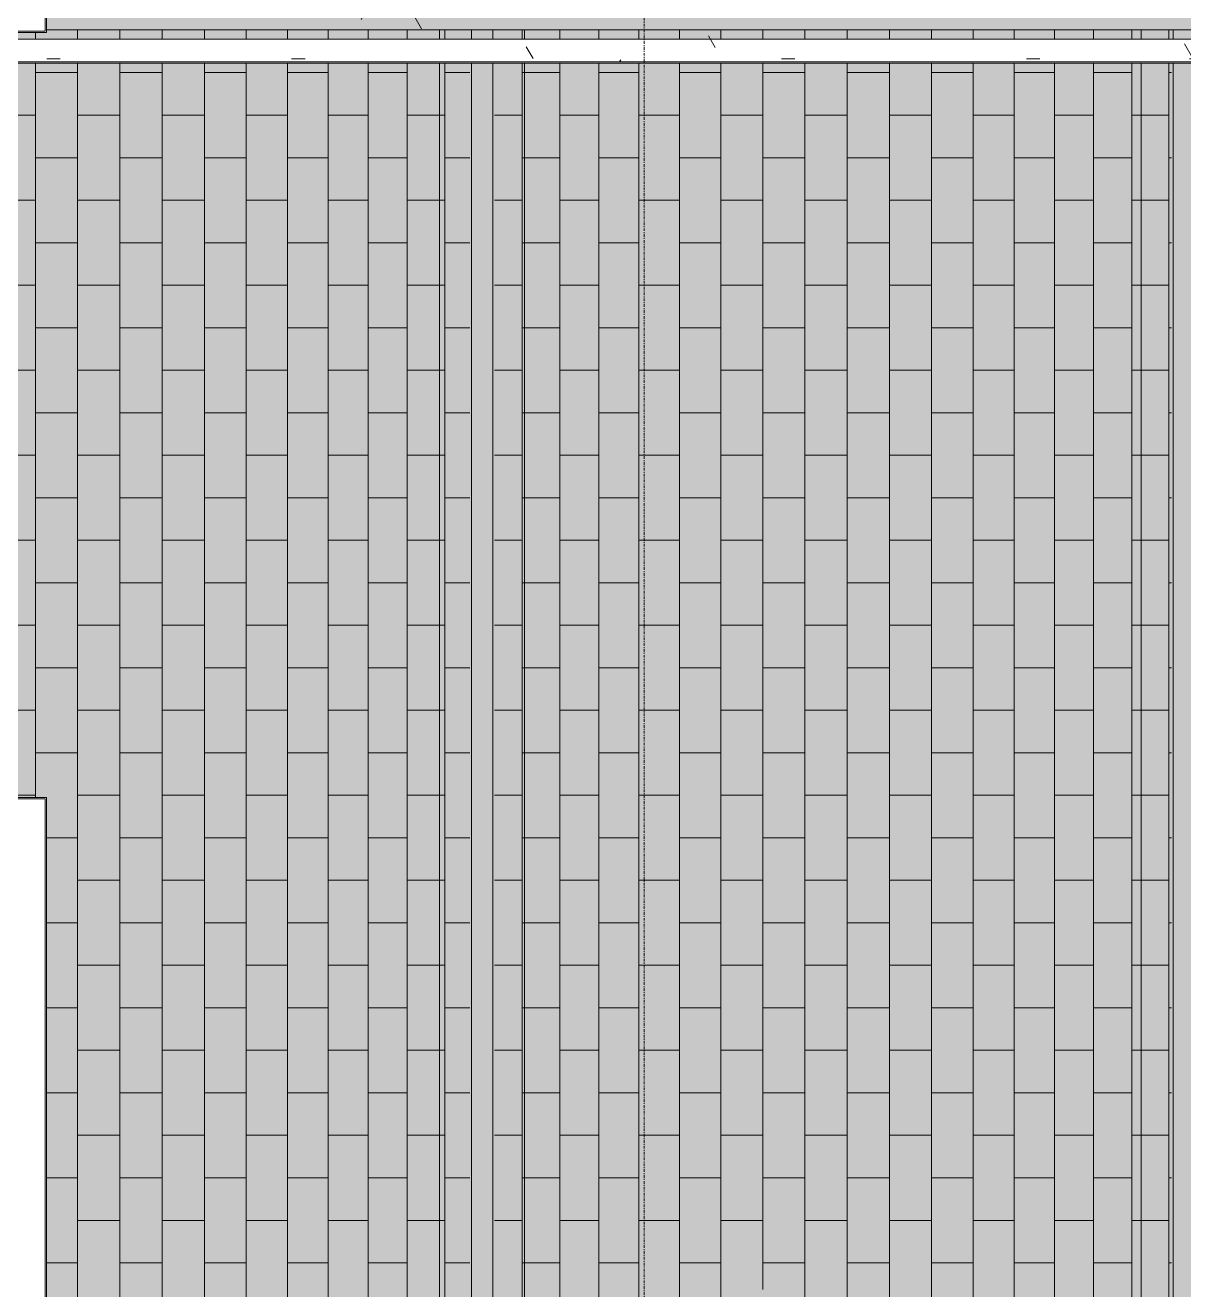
# Model space of a CAD drawing. Header units: inches. Extents: x -956 to 966, y -1111 to 895.
# Drawn here: x -654.8 to -545.8, y 391.1 to 510.1 of the extents above; entities that cross this region are included whole.
import ezdxf

# ---------------------------------------------------------------- set-up
doc = ezdxf.new("R2010")
doc.units = ezdxf.units.IN
doc.header["$MEASUREMENT"] = 0
doc.linetypes.add('Grid Line 1_4_', pattern=[0.4375, 0.25, -0.0625, 0.0625, -0.0625])
for name, color, linetype, lineweight in [('A-CLNG', 13, 'Continuous', 13), ('A-CLNG-PATT', 13, 'Continuous', 13), ('E-LITE-EQPM', 33, 'Continuous', 9), ('I-WALL', 2, 'Continuous', 13), ('S-GRID', 1, 'Continuous', 9)]:
    doc.layers.add(name, color=color, linetype=linetype, lineweight=lineweight)
pattern_1 = [(0, (0, 0), (30.72, 7.68), [1.267, -21.773, 1.267, -21.773, -122.88]), (0, (0, 0), (30.72, 7.68), [-46.08, 1.267, -44.813, 1.267, -21.773, -53.76]), (0, (0, 0), (30.72, 7.68), [-115.2, 1.267, -14.093, 1.267, -37.133]), (120, (11.52, 3.84), (-22.011075, 22.7643), [1.267, -21.773, 1.267, -21.773, -122.88]), (120, (11.52, 3.84), (-22.011075, 22.7643), [-46.08, 1.267, -44.813, 1.267, -21.773, -53.76]), (120, (11.52, 3.84), (-22.011075, 22.7643), [-115.2, 1.267, -14.093, 1.267, -37.133]), (240, (15.36, 19.2), (-8.708925, -30.4443), [1.267, -21.773, 1.267, -21.773, -122.88]), (240, (15.36, 19.2), (-8.708925, -30.4443), [-46.08, 1.267, -44.813, 1.267, -21.773, -53.76]), (240, (15.36, 19.2), (-8.708925, -30.4443), [-115.2, 1.267, -14.093, 1.267, -37.133])]

# ---------------------------------------------------------------- blocks, each defined once
blk = doc.blocks.new('FP_1_12-7TH FLOOR TELECOM OVERHEAD ROUTING PLAN')
at = {"layer": 'A-CLNG-PATT', "color": 50}
for p, q in [((-608.07, 509.63), (-608.07, 508.76)), ((-604.51, 509.63), (-604.51, 508.76)), ((-600.85, 509.63), (-600.85, 508.76)), ((-597.09, 509.63), (-597.09, 508.76)), ((-593.26, 509.63), (-593.26, 508.76)), ((-589.36, 509.63), (-589.36, 508.76)), ((-585.42, 509.63), (-585.42, 508.76)), ((-581.45, 509.63), (-581.45, 508.76)), ((-577.47, 509.63), (-577.47, 508.76)), ((-573.5, 509.63), (-573.5, 508.76)), ((-569.54, 509.63), (-569.54, 508.76)), ((-565.63, 509.63), (-565.63, 508.76)), ((-561.78, 509.63), (-561.78, 508.76)), ((-557.99, 509.63), (-557.99, 508.76)), ((-554.3, 509.63), (-554.3, 508.76)), ((-550.71, 509.63), (-550.71, 508.76)), ((-547.23, 509.63), (-547.23, 508.76)), ((-608.07, 506.51), (-608.07, 292.63)), ((-604.51, 506.51), (-604.51, 292.63)), ((-600.85, 506.51), (-600.85, 292.63)), ((-597.09, 506.51), (-597.09, 292.63)), ((-593.26, 506.51), (-593.26, 292.63)), ((-589.36, 506.51), (-589.36, 292.63)), ((-585.42, 506.51), (-585.42, 391.1)), ((-581.45, 506.51), (-581.45, 292.63)), ((-577.47, 506.51), (-577.47, 292.63)), ((-573.5, 506.51), (-573.5, 292.63)), ((-569.54, 506.51), (-569.54, 292.63)), ((-565.63, 506.51), (-565.63, 292.63)), ((-561.78, 506.51), (-561.78, 292.63)), ((-557.99, 506.51), (-557.99, 292.63)), ((-554.3, 506.51), (-554.3, 292.63)), ((-550.71, 506.51), (-550.71, 292.63)), ((-547.23, 506.51), (-547.23, 292.63)), ((-607.82, 505.61), (-608.07, 505.61)), ((-604.51, 505.61), (-607.82, 505.61)), ((-597.09, 505.61), (-600.85, 505.61)), ((-589.36, 505.61), (-593.26, 505.61)), ((-581.45, 505.61), (-585.42, 505.61)), ((-573.5, 505.61), (-577.47, 505.61)), ((-565.63, 505.61), (-569.54, 505.61)), ((-557.99, 505.61), (-561.78, 505.61)), ((-550.71, 505.61), (-554.3, 505.61)), ((-546.97, 505.61), (-547.23, 505.61)), ((-608.07, 501.61), (-610.67, 501.61)), ((-600.85, 501.61), (-604.51, 501.61)), ((-593.26, 501.61), (-597.09, 501.61)), ((-585.42, 501.61), (-589.36, 501.61)), ((-577.47, 501.61), (-581.45, 501.61)), ((-569.54, 501.61), (-573.5, 501.61)), ((-561.78, 501.61), (-565.63, 501.61)), ((-554.3, 501.61), (-557.99, 501.61)), ((-549.82, 501.61), (-550.71, 501.61)), ((-547.23, 501.61), (-549.82, 501.61)), ((-607.82, 497.61), (-608.07, 497.61)), ((-604.51, 497.61), (-607.82, 497.61)), ((-597.09, 497.61), (-600.85, 497.61)), ((-589.36, 497.61), (-593.26, 497.61)), ((-581.45, 497.61), (-585.42, 497.61)), ((-573.5, 497.61), (-577.47, 497.61)), ((-565.63, 497.61), (-569.54, 497.61)), ((-557.99, 497.61), (-561.78, 497.61)), ((-550.71, 497.61), (-554.3, 497.61)), ((-546.97, 497.61), (-547.23, 497.61)), ((-608.07, 493.61), (-610.67, 493.61)), ((-600.85, 493.61), (-604.51, 493.61)), ((-593.26, 493.61), (-597.09, 493.61)), ((-585.42, 493.61), (-589.36, 493.61)), ((-577.47, 493.61), (-581.45, 493.61)), ((-569.54, 493.61), (-573.5, 493.61)), ((-561.78, 493.61), (-565.63, 493.61)), ((-554.3, 493.61), (-557.99, 493.61)), ((-549.82, 493.61), (-550.71, 493.61)), ((-547.23, 493.61), (-549.82, 493.61)), ((-607.82, 489.61), (-608.07, 489.61)), ((-604.51, 489.61), (-607.82, 489.61)), ((-597.09, 489.61), (-600.85, 489.61)), ((-589.36, 489.61), (-593.26, 489.61)), ((-581.45, 489.61), (-585.42, 489.61)), ((-573.5, 489.61), (-577.47, 489.61)), ((-565.63, 489.61), (-569.54, 489.61)), ((-557.99, 489.61), (-561.78, 489.61)), ((-550.71, 489.61), (-554.3, 489.61)), ((-546.97, 489.61), (-547.23, 489.61)), ((-608.07, 485.61), (-610.67, 485.61)), ((-600.85, 485.61), (-604.51, 485.61)), ((-593.26, 485.61), (-597.09, 485.61)), ((-585.42, 485.61), (-589.36, 485.61)), ((-577.47, 485.61), (-581.45, 485.61)), ((-569.54, 485.61), (-573.5, 485.61)), ((-561.78, 485.61), (-565.63, 485.61)), ((-554.3, 485.61), (-557.99, 485.61)), ((-549.82, 485.61), (-550.71, 485.61)), ((-547.23, 485.61), (-549.82, 485.61)), ((-607.82, 481.61), (-608.07, 481.61)), ((-604.51, 481.61), (-607.82, 481.61)), ((-597.09, 481.61), (-600.85, 481.61)), ((-589.36, 481.61), (-593.26, 481.61)), ((-581.45, 481.61), (-585.42, 481.61)), ((-573.5, 481.61), (-577.47, 481.61)), ((-565.63, 481.61), (-569.54, 481.61)), ((-557.99, 481.61), (-561.78, 481.61)), ((-550.71, 481.61), (-554.3, 481.61)), ((-546.97, 481.61), (-547.23, 481.61)), ((-608.07, 477.61), (-610.67, 477.61)), ((-600.85, 477.61), (-604.51, 477.61)), ((-593.26, 477.61), (-597.09, 477.61)), ((-585.42, 477.61), (-589.36, 477.61)), ((-577.47, 477.61), (-581.45, 477.61)), ((-569.54, 477.61), (-573.5, 477.61)), ((-561.78, 477.61), (-565.63, 477.61)), ((-554.3, 477.61), (-557.99, 477.61)), ((-549.82, 477.61), (-550.71, 477.61)), ((-547.23, 477.61), (-549.82, 477.61)), ((-607.82, 473.61), (-608.07, 473.61)), ((-604.51, 473.61), (-607.82, 473.61)), ((-597.09, 473.61), (-600.85, 473.61)), ((-589.36, 473.61), (-593.26, 473.61)), ((-581.45, 473.61), (-585.42, 473.61)), ((-573.5, 473.61), (-577.47, 473.61)), ((-565.63, 473.61), (-569.54, 473.61)), ((-557.99, 473.61), (-561.78, 473.61)), ((-550.71, 473.61), (-554.3, 473.61)), ((-546.97, 473.61), (-547.23, 473.61)), ((-608.07, 469.61), (-610.67, 469.61)), ((-600.85, 469.61), (-604.51, 469.61)), ((-593.26, 469.61), (-597.09, 469.61)), ((-585.42, 469.61), (-589.36, 469.61)), ((-577.47, 469.61), (-581.45, 469.61)), ((-569.54, 469.61), (-573.5, 469.61)), ((-561.78, 469.61), (-565.63, 469.61)), ((-554.3, 469.61), (-557.99, 469.61)), ((-549.82, 469.61), (-550.71, 469.61)), ((-547.23, 469.61), (-549.82, 469.61)), ((-607.82, 465.61), (-608.07, 465.61)), ((-604.51, 465.61), (-607.82, 465.61)), ((-597.09, 465.61), (-600.85, 465.61)), ((-589.36, 465.61), (-593.26, 465.61)), ((-581.45, 465.61), (-585.42, 465.61)), ((-573.5, 465.61), (-577.47, 465.61)), ((-565.63, 465.61), (-569.54, 465.61)), ((-557.99, 465.61), (-561.78, 465.61)), ((-550.71, 465.61), (-554.3, 465.61)), ((-546.97, 465.61), (-547.23, 465.61)), ((-608.07, 461.61), (-610.67, 461.61)), ((-600.85, 461.61), (-604.51, 461.61)), ((-593.26, 461.61), (-597.09, 461.61)), ((-585.42, 461.61), (-589.36, 461.61)), ((-577.47, 461.61), (-581.45, 461.61)), ((-569.54, 461.61), (-573.5, 461.61)), ((-561.78, 461.61), (-565.63, 461.61)), ((-554.3, 461.61), (-557.99, 461.61)), ((-549.82, 461.61), (-550.71, 461.61)), ((-547.23, 461.61), (-549.82, 461.61)), ((-607.82, 457.61), (-608.07, 457.61)), ((-604.51, 457.61), (-607.82, 457.61)), ((-597.09, 457.61), (-600.85, 457.61)), ((-589.36, 457.61), (-593.26, 457.61)), ((-581.45, 457.61), (-585.42, 457.61)), ((-573.5, 457.61), (-577.47, 457.61)), ((-565.63, 457.61), (-569.54, 457.61)), ((-557.99, 457.61), (-561.78, 457.61)), ((-550.71, 457.61), (-554.3, 457.61)), ((-546.97, 457.61), (-547.23, 457.61)), ((-608.07, 453.61), (-610.67, 453.61)), ((-600.85, 453.61), (-604.51, 453.61)), ((-593.26, 453.61), (-597.09, 453.61)), ((-585.42, 453.61), (-589.36, 453.61)), ((-577.47, 453.61), (-581.45, 453.61)), ((-569.54, 453.61), (-573.5, 453.61)), ((-561.78, 453.61), (-565.63, 453.61)), ((-554.3, 453.61), (-557.99, 453.61)), ((-549.82, 453.61), (-550.71, 453.61)), ((-547.23, 453.61), (-549.82, 453.61)), ((-607.82, 449.61), (-608.07, 449.61)), ((-604.51, 449.61), (-607.82, 449.61)), ((-597.09, 449.61), (-600.85, 449.61)), ((-589.36, 449.61), (-593.26, 449.61)), ((-581.45, 449.61), (-585.42, 449.61)), ((-573.5, 449.61), (-577.47, 449.61)), ((-565.63, 449.61), (-569.54, 449.61)), ((-557.99, 449.61), (-561.78, 449.61)), ((-550.71, 449.61), (-554.3, 449.61)), ((-546.97, 449.61), (-547.23, 449.61)), ((-608.07, 445.61), (-610.67, 445.61)), ((-600.85, 445.61), (-604.51, 445.61)), ((-593.26, 445.61), (-597.09, 445.61)), ((-585.42, 445.61), (-589.36, 445.61)), ((-577.47, 445.61), (-581.45, 445.61)), ((-569.54, 445.61), (-573.5, 445.61)), ((-561.78, 445.61), (-565.63, 445.61)), ((-554.3, 445.61), (-557.99, 445.61)), ((-549.82, 445.61), (-550.71, 445.61)), ((-547.23, 445.61), (-549.82, 445.61)), ((-607.82, 441.61), (-608.07, 441.61)), ((-604.51, 441.61), (-607.82, 441.61)), ((-597.09, 441.61), (-600.85, 441.61)), ((-589.36, 441.61), (-593.26, 441.61)), ((-581.45, 441.61), (-585.42, 441.61)), ((-573.5, 441.61), (-577.47, 441.61)), ((-565.63, 441.61), (-569.54, 441.61)), ((-557.99, 441.61), (-561.78, 441.61)), ((-550.71, 441.61), (-554.3, 441.61)), ((-546.97, 441.61), (-547.23, 441.61)), ((-608.07, 437.61), (-610.67, 437.61)), ((-600.85, 437.61), (-604.51, 437.61)), ((-593.26, 437.61), (-597.09, 437.61)), ((-585.42, 437.61), (-589.36, 437.61)), ((-577.47, 437.61), (-581.45, 437.61)), ((-569.54, 437.61), (-573.5, 437.61)), ((-561.78, 437.61), (-565.63, 437.61)), ((-554.3, 437.61), (-557.99, 437.61)), ((-549.82, 437.61), (-550.71, 437.61)), ((-547.23, 437.61), (-549.82, 437.61)), ((-607.82, 433.61), (-608.07, 433.61)), ((-604.51, 433.61), (-607.82, 433.61)), ((-597.09, 433.61), (-600.85, 433.61)), ((-589.36, 433.61), (-593.26, 433.61)), ((-581.45, 433.61), (-585.42, 433.61)), ((-573.5, 433.61), (-577.47, 433.61)), ((-565.63, 433.61), (-569.54, 433.61)), ((-557.99, 433.61), (-561.78, 433.61)), ((-550.71, 433.61), (-554.3, 433.61)), ((-546.97, 433.61), (-547.23, 433.61)), ((-608.07, 429.61), (-610.67, 429.61)), ((-600.85, 429.61), (-604.51, 429.61)), ((-593.26, 429.61), (-597.09, 429.61)), ((-585.42, 429.61), (-589.36, 429.61)), ((-577.47, 429.61), (-581.45, 429.61)), ((-569.54, 429.61), (-573.5, 429.61)), ((-561.78, 429.61), (-565.63, 429.61)), ((-554.3, 429.61), (-557.99, 429.61)), ((-549.82, 429.61), (-550.71, 429.61)), ((-547.23, 429.61), (-549.82, 429.61)), ((-607.82, 425.61), (-608.07, 425.61)), ((-604.51, 425.61), (-607.82, 425.61)), ((-597.09, 425.61), (-600.85, 425.61)), ((-589.36, 425.61), (-593.26, 425.61)), ((-581.45, 425.61), (-585.42, 425.61)), ((-573.5, 425.61), (-577.47, 425.61)), ((-565.63, 425.61), (-569.54, 425.61)), ((-557.99, 425.61), (-561.78, 425.61)), ((-550.71, 425.61), (-554.3, 425.61)), ((-546.97, 425.61), (-547.23, 425.61)), ((-608.07, 421.61), (-610.67, 421.61)), ((-600.85, 421.61), (-604.51, 421.61)), ((-593.26, 421.61), (-597.09, 421.61)), ((-585.42, 421.61), (-589.36, 421.61)), ((-577.47, 421.61), (-581.45, 421.61)), ((-569.54, 421.61), (-573.5, 421.61)), ((-561.78, 421.61), (-565.63, 421.61)), ((-554.3, 421.61), (-557.99, 421.61)), ((-549.82, 421.61), (-550.71, 421.61)), ((-547.23, 421.61), (-549.82, 421.61)), ((-607.82, 417.61), (-608.07, 417.61)), ((-604.51, 417.61), (-607.82, 417.61)), ((-597.09, 417.61), (-600.85, 417.61)), ((-589.36, 417.61), (-593.26, 417.61)), ((-581.45, 417.61), (-585.42, 417.61)), ((-573.5, 417.61), (-577.47, 417.61)), ((-565.63, 417.61), (-569.54, 417.61)), ((-557.99, 417.61), (-561.78, 417.61)), ((-550.71, 417.61), (-554.3, 417.61)), ((-546.97, 417.61), (-547.23, 417.61)), ((-608.07, 413.61), (-610.67, 413.61)), ((-600.85, 413.61), (-604.51, 413.61)), ((-593.26, 413.61), (-597.09, 413.61)), ((-585.42, 413.61), (-589.36, 413.61)), ((-577.47, 413.61), (-581.45, 413.61)), ((-569.54, 413.61), (-573.5, 413.61)), ((-561.78, 413.61), (-565.63, 413.61)), ((-554.3, 413.61), (-557.99, 413.61)), ((-549.82, 413.61), (-550.71, 413.61)), ((-547.23, 413.61), (-549.82, 413.61)), ((-607.82, 409.61), (-608.07, 409.61)), ((-604.51, 409.61), (-607.82, 409.61)), ((-597.09, 409.61), (-600.85, 409.61)), ((-589.36, 409.61), (-593.26, 409.61)), ((-581.45, 409.61), (-585.42, 409.61)), ((-573.5, 409.61), (-577.47, 409.61)), ((-565.63, 409.61), (-569.54, 409.61)), ((-557.99, 409.61), (-561.78, 409.61)), ((-550.71, 409.61), (-554.3, 409.61)), ((-546.97, 409.61), (-547.23, 409.61)), ((-608.07, 405.61), (-610.67, 405.61)), ((-600.85, 405.61), (-604.51, 405.61)), ((-593.26, 405.61), (-597.09, 405.61)), ((-585.42, 405.61), (-589.36, 405.61)), ((-577.47, 405.61), (-581.45, 405.61)), ((-569.54, 405.61), (-573.5, 405.61)), ((-561.78, 405.61), (-565.63, 405.61)), ((-554.3, 405.61), (-557.99, 405.61)), ((-549.82, 405.61), (-550.71, 405.61)), ((-547.23, 405.61), (-549.82, 405.61)), ((-607.82, 401.61), (-608.07, 401.61)), ((-604.51, 401.61), (-607.82, 401.61)), ((-597.09, 401.61), (-600.85, 401.61)), ((-589.36, 401.61), (-593.26, 401.61)), ((-581.45, 401.61), (-585.42, 401.61)), ((-573.5, 401.61), (-577.47, 401.61)), ((-565.63, 401.61), (-569.54, 401.61)), ((-557.99, 401.61), (-561.78, 401.61)), ((-550.71, 401.61), (-554.3, 401.61)), ((-546.97, 401.61), (-547.23, 401.61)), ((-608.07, 397.61), (-610.67, 397.61)), ((-600.85, 397.61), (-604.51, 397.61)), ((-593.26, 397.61), (-597.09, 397.61)), ((-585.42, 397.61), (-589.36, 397.61)), ((-577.47, 397.61), (-581.45, 397.61)), ((-569.54, 397.61), (-573.5, 397.61)), ((-561.78, 397.61), (-565.63, 397.61)), ((-554.3, 397.61), (-557.99, 397.61)), ((-549.82, 397.61), (-550.71, 397.61)), ((-547.23, 397.61), (-549.82, 397.61)), ((-607.82, 393.61), (-608.07, 393.61)), ((-604.51, 393.61), (-607.82, 393.61)), ((-597.09, 393.61), (-600.85, 393.61)), ((-589.36, 393.61), (-593.26, 393.61)), ((-581.45, 393.61), (-585.42, 393.61)), ((-573.5, 393.61), (-577.47, 393.61)), ((-565.63, 393.61), (-569.54, 393.61)), ((-557.99, 393.61), (-561.78, 393.61)), ((-550.71, 393.61), (-554.3, 393.61)), ((-546.97, 393.61), (-547.23, 393.61))]:
    blk.add_line(p, q, dxfattribs=at)
blk = doc.blocks.new('FP_1_13-7TH FLOOR TELECOM OVERHEAD ROUTING PLAN')
at = {"layer": 'A-CLNG-PATT', "color": 50}
for p, q in [((-653.83, 509.39), (-653.83, 508.76)), ((-649.88, 509.63), (-649.88, 508.76)), ((-645.9, 509.63), (-645.9, 508.76)), ((-641.92, 509.63), (-641.92, 508.76)), ((-637.95, 509.63), (-637.95, 508.76)), ((-634.02, 509.63), (-634.02, 508.76)), ((-630.12, 509.63), (-630.12, 508.76)), ((-626.29, 509.63), (-626.29, 508.76)), ((-622.54, 509.63), (-622.54, 508.76)), ((-618.88, 509.63), (-618.88, 508.76)), ((-615.34, 509.63), (-615.34, 508.76)), ((-653.83, 506.51), (-653.83, 437.39)), ((-649.88, 506.51), (-649.88, 292.63)), ((-645.9, 506.51), (-645.9, 292.63)), ((-641.92, 506.51), (-641.92, 292.63)), ((-637.95, 506.51), (-637.95, 292.63)), ((-634.02, 506.51), (-634.02, 292.63)), ((-630.12, 506.51), (-630.12, 292.63)), ((-626.29, 506.51), (-626.29, 292.63)), ((-622.54, 506.51), (-622.54, 292.63)), ((-618.88, 506.51), (-618.88, 292.63)), ((-615.34, 506.51), (-615.34, 292.63)), ((-649.88, 505.61), (-653.83, 505.61)), ((-641.92, 505.61), (-645.9, 505.61)), ((-634.02, 505.61), (-637.95, 505.61)), ((-626.29, 505.61), (-630.12, 505.61)), ((-618.88, 505.61), (-622.54, 505.61)), ((-612.97, 505.61), (-615.34, 505.61)), ((-653.83, 501.61), (-657.74, 501.61)), ((-645.9, 501.61), (-649.88, 501.61)), ((-637.95, 501.61), (-641.92, 501.61)), ((-630.12, 501.61), (-634.02, 501.61)), ((-622.54, 501.61), (-626.29, 501.61)), ((-615.82, 501.61), (-618.88, 501.61)), ((-615.34, 501.61), (-615.82, 501.61)), ((-649.88, 497.61), (-653.83, 497.61)), ((-641.92, 497.61), (-645.9, 497.61)), ((-634.02, 497.61), (-637.95, 497.61)), ((-626.29, 497.61), (-630.12, 497.61)), ((-618.88, 497.61), (-622.54, 497.61)), ((-612.97, 497.61), (-615.34, 497.61)), ((-653.83, 493.61), (-657.74, 493.61)), ((-645.9, 493.61), (-649.88, 493.61)), ((-637.95, 493.61), (-641.92, 493.61)), ((-630.12, 493.61), (-634.02, 493.61)), ((-622.54, 493.61), (-626.29, 493.61)), ((-615.82, 493.61), (-618.88, 493.61)), ((-615.34, 493.61), (-615.82, 493.61)), ((-649.88, 489.61), (-653.83, 489.61)), ((-641.92, 489.61), (-645.9, 489.61)), ((-634.02, 489.61), (-637.95, 489.61)), ((-626.29, 489.61), (-630.12, 489.61)), ((-618.88, 489.61), (-622.54, 489.61)), ((-612.97, 489.61), (-615.34, 489.61)), ((-653.83, 485.61), (-657.74, 485.61)), ((-645.9, 485.61), (-649.88, 485.61)), ((-637.95, 485.61), (-641.92, 485.61)), ((-630.12, 485.61), (-634.02, 485.61)), ((-622.54, 485.61), (-626.29, 485.61)), ((-615.82, 485.61), (-618.88, 485.61)), ((-615.34, 485.61), (-615.82, 485.61)), ((-649.88, 481.61), (-653.83, 481.61)), ((-641.92, 481.61), (-645.9, 481.61)), ((-634.02, 481.61), (-637.95, 481.61)), ((-626.29, 481.61), (-630.12, 481.61)), ((-618.88, 481.61), (-622.54, 481.61)), ((-612.97, 481.61), (-615.34, 481.61)), ((-653.83, 477.61), (-657.74, 477.61)), ((-645.9, 477.61), (-649.88, 477.61)), ((-637.95, 477.61), (-641.92, 477.61)), ((-630.12, 477.61), (-634.02, 477.61)), ((-622.54, 477.61), (-626.29, 477.61)), ((-615.82, 477.61), (-618.88, 477.61)), ((-615.34, 477.61), (-615.82, 477.61)), ((-649.88, 473.61), (-653.83, 473.61)), ((-641.92, 473.61), (-645.9, 473.61)), ((-634.02, 473.61), (-637.95, 473.61)), ((-626.29, 473.61), (-630.12, 473.61)), ((-618.88, 473.61), (-622.54, 473.61)), ((-612.97, 473.61), (-615.34, 473.61)), ((-653.83, 469.61), (-657.74, 469.61)), ((-645.9, 469.61), (-649.88, 469.61)), ((-637.95, 469.61), (-641.92, 469.61)), ((-630.12, 469.61), (-634.02, 469.61)), ((-622.54, 469.61), (-626.29, 469.61)), ((-615.82, 469.61), (-618.88, 469.61)), ((-615.34, 469.61), (-615.82, 469.61)), ((-649.88, 465.61), (-653.83, 465.61)), ((-641.92, 465.61), (-645.9, 465.61)), ((-634.02, 465.61), (-637.95, 465.61)), ((-626.29, 465.61), (-630.12, 465.61)), ((-618.88, 465.61), (-622.54, 465.61)), ((-612.97, 465.61), (-615.34, 465.61)), ((-653.83, 461.61), (-657.74, 461.61)), ((-645.9, 461.61), (-649.88, 461.61)), ((-637.95, 461.61), (-641.92, 461.61)), ((-630.12, 461.61), (-634.02, 461.61)), ((-622.54, 461.61), (-626.29, 461.61)), ((-615.82, 461.61), (-618.88, 461.61)), ((-615.34, 461.61), (-615.82, 461.61)), ((-649.88, 457.61), (-653.83, 457.61)), ((-641.92, 457.61), (-645.9, 457.61)), ((-634.02, 457.61), (-637.95, 457.61)), ((-626.29, 457.61), (-630.12, 457.61)), ((-618.88, 457.61), (-622.54, 457.61)), ((-612.97, 457.61), (-615.34, 457.61)), ((-653.83, 453.61), (-657.74, 453.61)), ((-645.9, 453.61), (-649.88, 453.61)), ((-637.95, 453.61), (-641.92, 453.61)), ((-630.12, 453.61), (-634.02, 453.61)), ((-622.54, 453.61), (-626.29, 453.61)), ((-615.82, 453.61), (-618.88, 453.61)), ((-615.34, 453.61), (-615.82, 453.61)), ((-649.88, 449.61), (-653.83, 449.61)), ((-641.92, 449.61), (-645.9, 449.61)), ((-634.02, 449.61), (-637.95, 449.61)), ((-626.29, 449.61), (-630.12, 449.61)), ((-618.88, 449.61), (-622.54, 449.61)), ((-612.97, 449.61), (-615.34, 449.61)), ((-653.83, 445.61), (-657.74, 445.61)), ((-645.9, 445.61), (-649.88, 445.61)), ((-637.95, 445.61), (-641.92, 445.61)), ((-630.12, 445.61), (-634.02, 445.61)), ((-622.54, 445.61), (-626.29, 445.61)), ((-615.82, 445.61), (-618.88, 445.61)), ((-615.34, 445.61), (-615.82, 445.61)), ((-649.88, 441.61), (-653.83, 441.61)), ((-641.92, 441.61), (-645.9, 441.61)), ((-634.02, 441.61), (-637.95, 441.61)), ((-626.29, 441.61), (-630.12, 441.61)), ((-618.88, 441.61), (-622.54, 441.61)), ((-612.97, 441.61), (-615.34, 441.61)), ((-653.83, 437.61), (-657.74, 437.61)), ((-645.9, 437.61), (-649.88, 437.61)), ((-637.95, 437.61), (-641.92, 437.61)), ((-630.12, 437.61), (-634.02, 437.61)), ((-622.54, 437.61), (-626.29, 437.61)), ((-615.82, 437.61), (-618.88, 437.61)), ((-615.34, 437.61), (-615.82, 437.61)), ((-649.88, 433.61), (-652.8, 433.61)), ((-641.92, 433.61), (-645.9, 433.61)), ((-634.02, 433.61), (-637.95, 433.61)), ((-626.29, 433.61), (-630.12, 433.61)), ((-618.88, 433.61), (-622.54, 433.61)), ((-612.97, 433.61), (-615.34, 433.61)), ((-645.9, 429.61), (-649.88, 429.61)), ((-637.95, 429.61), (-641.92, 429.61)), ((-630.12, 429.61), (-634.02, 429.61)), ((-622.54, 429.61), (-626.29, 429.61)), ((-615.82, 429.61), (-618.88, 429.61)), ((-615.34, 429.61), (-615.82, 429.61)), ((-649.88, 425.61), (-652.8, 425.61)), ((-641.92, 425.61), (-645.9, 425.61)), ((-634.02, 425.61), (-637.95, 425.61)), ((-626.29, 425.61), (-630.12, 425.61)), ((-618.88, 425.61), (-622.54, 425.61)), ((-612.97, 425.61), (-615.34, 425.61)), ((-645.9, 421.61), (-649.88, 421.61)), ((-637.95, 421.61), (-641.92, 421.61)), ((-630.12, 421.61), (-634.02, 421.61)), ((-622.54, 421.61), (-626.29, 421.61)), ((-615.82, 421.61), (-618.88, 421.61)), ((-615.34, 421.61), (-615.82, 421.61)), ((-649.88, 417.61), (-652.8, 417.61)), ((-641.92, 417.61), (-645.9, 417.61)), ((-634.02, 417.61), (-637.95, 417.61)), ((-626.29, 417.61), (-630.12, 417.61)), ((-618.88, 417.61), (-622.54, 417.61)), ((-612.97, 417.61), (-615.34, 417.61)), ((-645.9, 413.61), (-649.88, 413.61)), ((-637.95, 413.61), (-641.92, 413.61)), ((-630.12, 413.61), (-634.02, 413.61)), ((-622.54, 413.61), (-626.29, 413.61)), ((-615.82, 413.61), (-618.88, 413.61)), ((-615.34, 413.61), (-615.82, 413.61)), ((-649.88, 409.61), (-652.8, 409.61)), ((-641.92, 409.61), (-645.9, 409.61)), ((-634.02, 409.61), (-637.95, 409.61)), ((-626.29, 409.61), (-630.12, 409.61)), ((-618.88, 409.61), (-622.54, 409.61)), ((-612.97, 409.61), (-615.34, 409.61)), ((-645.9, 405.61), (-649.88, 405.61)), ((-637.95, 405.61), (-641.92, 405.61)), ((-630.12, 405.61), (-634.02, 405.61)), ((-622.54, 405.61), (-626.29, 405.61)), ((-615.82, 405.61), (-618.88, 405.61)), ((-615.34, 405.61), (-615.82, 405.61)), ((-649.88, 401.61), (-652.8, 401.61)), ((-641.92, 401.61), (-645.9, 401.61)), ((-634.02, 401.61), (-637.95, 401.61)), ((-626.29, 401.61), (-630.12, 401.61)), ((-618.88, 401.61), (-622.54, 401.61)), ((-612.97, 401.61), (-615.34, 401.61)), ((-645.9, 397.61), (-649.88, 397.61)), ((-637.95, 397.61), (-641.92, 397.61)), ((-630.12, 397.61), (-634.02, 397.61)), ((-622.54, 397.61), (-626.29, 397.61)), ((-615.82, 397.61), (-618.88, 397.61)), ((-615.34, 397.61), (-615.82, 397.61)), ((-649.88, 393.61), (-652.8, 393.61)), ((-641.92, 393.61), (-645.9, 393.61)), ((-634.02, 393.61), (-637.95, 393.61)), ((-626.29, 393.61), (-630.12, 393.61)), ((-618.88, 393.61), (-622.54, 393.61)), ((-612.97, 393.61), (-615.34, 393.61))]:
    blk.add_line(p, q, dxfattribs=at)
blk = doc.blocks.new('7th Floor Vault - 7th Floor Vault-2429340-7TH FLOOR TELECOM OVERHEAD ROUTING PLAN')
at = {"layer": 'A-CLNG', "color": 10, "lineweight": 9}
for p, q in [((-615.8, 509.63), (-652.8, 509.63)), ((-652.8, 509.63), (-615.82, 509.63)), ((-607.82, 509.63), (-615.82, 509.63)), ((-615.82, 508.76), (-615.82, 509.63)), ((-615.82, 509.63), (-612.82, 509.63)), ((-615.82, 508.76), (-615.82, 509.63)), ((-615.82, 509.63), (-612.82, 509.63)), ((-612.82, 509.63), (-615.8, 509.63)), ((-612.82, 508.76), (-612.82, 509.63)), ((-612.82, 509.63), (-610.82, 509.63)), ((-607.84, 509.63), (-610.82, 509.63)), ((-610.82, 509.63), (-607.82, 509.63)), ((-610.82, 508.76), (-610.82, 509.63)), ((-610.82, 509.63), (-607.82, 509.63)), ((-549.8, 509.63), (-607.84, 509.63)), ((-607.82, 508.76), (-607.82, 509.63)), ((-607.82, 508.76), (-607.82, 509.63)), ((-607.82, 509.63), (-549.82, 509.63)), ((-541.82, 509.63), (-549.82, 509.63)), ((-549.82, 508.76), (-549.82, 509.63)), ((-549.82, 509.63), (-546.82, 509.63)), ((-549.82, 508.76), (-549.82, 509.63)), ((-549.82, 509.63), (-546.82, 509.63)), ((-546.82, 509.63), (-549.8, 509.63)), ((-546.82, 508.76), (-546.82, 509.63)), ((-546.82, 509.63), (-544.82, 509.63)), ((-615.82, 292.63), (-615.82, 506.51)), ((-615.82, 292.63), (-615.82, 506.51)), ((-612.82, 292.63), (-612.82, 506.51)), ((-610.82, 292.63), (-610.82, 506.51)), ((-607.82, 292.63), (-607.82, 506.51)), ((-607.82, 292.63), (-607.82, 506.51)), ((-549.82, 292.63), (-549.82, 506.51)), ((-549.82, 292.63), (-549.82, 506.51)), ((-546.82, 292.63), (-546.82, 506.51))]:
    blk.add_line(p, q, dxfattribs=at)
for name in ['FP_1_13-7TH FLOOR TELECOM OVERHEAD ROUTING PLAN', 'FP_1_12-7TH FLOOR TELECOM OVERHEAD ROUTING PLAN']:
    blk.add_blockref(name, (0, 0), dxfattribs=at)
blk = doc.blocks.new('Lighting - Pendant-Finelite-HP4-D - HP-4 D-8_-SO-3000K-120-FA-SC-3361575-7TH FLOOR TELECOM OVERHEAD ROUTING PLAN')
at = {"layer": 'E-LITE-EQPM', "color": 9}
for p, q in [((48, 2), (-48, 2)), ((-48, 2), (-48, -2)), ((47.875, 1.875), (-47.875, 1.875)), ((-47.875, 1.875), (-47.875, -1.875)), ((-47.875, 1.875), (47.875, 1.875)), ((-47.875, -1.875), (-47.875, 1.875)), ((47.875, -1.875), (47.875, 1.875)), ((47.875, 1.875), (47.875, -1.875)), ((48, -2), (48, 2)), ((-48, -2), (48, -2)), ((-47.875, -1.875), (47.875, -1.875)), ((47.875, -1.875), (-47.875, -1.875))]:
    blk.add_line(p, q, dxfattribs=at)

msp = doc.modelspace()

# ---------------------------------------------------------------- hatches: boundary and pattern name
at = {"layer": 'A-CLNG-PATT'}
h = msp.add_hatch(dxfattribs=at)
h.set_pattern_fill('FP1_12', color=253, style=0, pattern_type=2)
h.set_pattern_definition(pattern_1)
h.paths.add_polyline_path([(-294.34, -537.62), (-227.98, -537.62), (-227.98, -527.62), (-219.98, -527.62), (-219.98, -509.12), (-210.98, -509.12), (-210.98, -364.18), (-211.98, -364.18), (-211.98, -243.37), (-299.98, -243.37), (-299.98, -537.62)], flags=0)
h.paths.add_polyline_path([(-606.23, -537.62), (-602.07, -537.62), (-602.07, -532.87), (-606.23, -532.87), (-606.23, -535.37)], flags=0)
h.paths.add_polyline_path([(-561.64, -537.62), (-356.48, -537.62), (-356.48, -525.62), (-323.98, -525.62), (-323.98, -537.62), (-305.35, -537.62), (-305.35, -525.37), (-321.35, -525.37), (-321.35, -427.37), (-305.35, -427.37), (-305.35, -243.37), (-386.84, -243.37), (-386.84, -318.61), (-390.84, -318.61), (-390.84, -243.37), (-496.9, -243.37), (-496.9, -318.61), (-500.9, -318.61), (-500.9, -243.37), (-562.04, -243.37), (-562.04, -427.37), (-500.9, -427.37), (-500.9, -402.61), (-496.9, -402.61), (-496.9, -427.37), (-390.84, -427.37), (-390.84, -402.61), (-386.84, -402.61), (-386.84, -427.37), (-370.04, -427.37), (-370.04, -525.37), (-578.04, -525.37), (-578.04, -243.37), (-578.35, -243.37), (-578.35, -528.62), (-563.48, -528.62), (-563.48, -537.62)], flags=0)
h.paths.add_polyline_path([(-567.73, -537.62), (-567.73, -532.87), (-578.07, -532.87), (-578.07, -537.62), (-572.48, -537.62)], flags=0)
h.paths.add_polyline_path([(-352.23, -537.62), (-349.48, -537.62), (-349.48, -529.87), (-352.23, -529.87), (-352.23, -536.61)], flags=0)
h.paths.add_polyline_path([(-680.44, -535.37), (-610.48, -535.37), (-610.48, -528.62), (-583.23, -528.62), (-583.23, -526.62), (-662.91, -526.62), (-662.91, -498.61), (-665.8, -498.61), (-665.8, -402.61), (-661.8, -402.61), (-661.8, -428.62), (-583.23, -428.62), (-583.23, -422.62), (-598.91, -422.62), (-598.91, -386.62), (-662.91, -386.62), (-662.91, -318.61), (-665.8, -318.61), (-665.8, -243.37), (-666.35, -243.37), (-666.35, -246.62), (-730.35, -246.62), (-730.35, -243.37), (-762.35, -243.37), (-762.35, -246.62), (-771.86, -246.62), (-771.86, -288.62), (-694.91, -288.62), (-694.91, -386.62), (-790.91, -386.62), (-790.91, -288.62), (-775.86, -288.62), (-775.86, -246.62), (-842.35, -246.62), (-842.35, -243.37), (-853.35, -243.37), (-853.35, -535.37), (-710.14, -535.37)], flags=0)
h.paths.add_polyline_path([(-834.85, -526.62), (-850.85, -526.62), (-850.85, -428.62), (-706.85, -428.62), (-706.85, -526.62), (-828.94, -526.62)], flags=0)
h.paths.add_polyline_path([(-255.48, -481.68), (-256.53, -481.54), (-257.51, -481.14), (-258.35, -480.49), (-259, -479.65), (-259.4, -478.67), (-259.54, -477.62), (-259.4, -476.57), (-259, -475.59), (-258.35, -474.75), (-257.51, -474.1), (-256.53, -473.7), (-255.48, -473.56), (-254.43, -473.7), (-253.45, -474.1), (-252.6, -474.75), (-251.96, -475.59), (-251.55, -476.57), (-251.41, -477.62), (-251.55, -478.67), (-251.96, -479.65), (-252.6, -480.49), (-253.45, -481.14), (-254.43, -481.54)], flags=0)
h.paths.add_polyline_path([(-255.48, -421.68), (-256.53, -421.54), (-257.51, -421.14), (-258.35, -420.49), (-259, -419.65), (-259.4, -418.67), (-259.54, -417.62), (-259.4, -416.57), (-259, -415.59), (-258.35, -414.75), (-257.51, -414.1), (-256.53, -413.7), (-255.48, -413.56), (-254.43, -413.7), (-253.45, -414.1), (-252.6, -414.75), (-251.96, -415.59), (-251.55, -416.57), (-251.41, -417.62), (-251.55, -418.67), (-251.96, -419.65), (-252.6, -420.49), (-253.45, -421.14), (-254.43, -421.54)], flags=0)
h.paths.add_polyline_path([(-255.48, -361.68), (-256.53, -361.54), (-257.51, -361.14), (-258.35, -360.49), (-259, -359.65), (-259.4, -358.67), (-259.54, -357.62), (-259.4, -356.57), (-259, -355.59), (-258.35, -354.75), (-257.51, -354.1), (-256.53, -353.7), (-255.48, -353.56), (-254.43, -353.7), (-253.45, -354.1), (-252.6, -354.75), (-251.96, -355.59), (-251.55, -356.57), (-251.41, -357.62), (-251.55, -358.67), (-251.96, -359.65), (-252.6, -360.49), (-253.45, -361.14), (-254.43, -361.54)], flags=0)
h.paths.add_polyline_path([(-255.48, -301.68), (-256.53, -301.54), (-257.51, -301.14), (-258.35, -300.49), (-259, -299.65), (-259.4, -298.67), (-259.54, -297.62), (-259.4, -296.57), (-259, -295.59), (-258.35, -294.75), (-257.51, -294.1), (-256.53, -293.7), (-255.48, -293.56), (-254.43, -293.7), (-253.45, -294.1), (-252.6, -294.75), (-251.96, -295.59), (-251.55, -296.57), (-251.41, -297.62), (-251.55, -298.67), (-251.96, -299.65), (-252.6, -300.49), (-253.45, -301.14), (-254.43, -301.54)], flags=0)
h.paths.add_polyline_path([(-661.8, -288.62), (-598.91, -288.62), (-598.91, -252.62), (-583.23, -252.62), (-583.23, -243.37), (-661.8, -243.37), (-661.8, -282.19)], flags=0)
h.paths.add_polyline_path([(-258.35, -241.12), (-257.53, -241.12), (-258.35, -240.49), (-259, -239.65), (-259.4, -238.67), (-259.54, -237.62), (-259.4, -236.57), (-259, -235.59), (-258.35, -234.75), (-257.51, -234.1), (-256.53, -233.7), (-255.48, -233.56), (-254.43, -233.7), (-253.45, -234.1), (-252.6, -234.75), (-251.96, -235.59), (-251.55, -236.57), (-251.41, -237.62), (-251.55, -238.67), (-251.96, -239.65), (-252.6, -240.49), (-253.42, -241.12), (-211.98, -241.12), (-211.98, -209.62), (-299.98, -209.62), (-299.98, -241.12), (-259, -241.12)], flags=0)
h.paths.add_polyline_path([(-578.35, -241.12), (-578.04, -241.12), (-578.04, -231.37), (-562.04, -231.37), (-562.04, -241.12), (-500.9, -241.12), (-500.9, -222.61), (-496.9, -222.61), (-496.9, -241.12), (-390.84, -241.12), (-390.84, -222.61), (-386.84, -222.61), (-386.84, -241.12), (-305.35, -241.12), (-305.35, -209.62), (-363.1, -209.62), (-363.1, -212.62), (-337.6, -212.62), (-337.6, -238.12), (-363.1, -238.12), (-363.1, -213.62), (-559.1, -213.62), (-559.1, -209.62), (-578.35, -209.62), (-578.35, -235.91)], flags=0)
h.paths.add_polyline_path([(-621.04, -241.12), (-583.23, -241.12), (-583.23, -209.62), (-666.35, -209.62), (-666.35, -241.12), (-665.8, -241.12), (-665.8, -222.61), (-661.8, -222.61), (-661.8, -241.12), (-650.74, -241.12)], flags=0)
h.paths.add_polyline_path([(-842.35, -241.12), (-842.35, -209.62), (-853.35, -209.62), (-853.35, -241.12)], flags=0)
h.paths.add_polyline_path([(-762.35, -241.12), (-730.35, -241.12), (-730.35, -209.62), (-762.35, -209.62), (-762.35, -222.78)], flags=0)
h.paths.add_polyline_path([(-578.35, -207.37), (-559.1, -207.37), (-559.1, -197.62), (-578.35, -197.62), (-578.35, -202.98)], flags=0)
h.paths.add_polyline_path([(-363.1, -207.37), (-305.35, -207.37), (-305.35, -197.62), (-363.1, -197.62), (-363.1, -202.98)], flags=0)
h.paths.add_polyline_path([(-294.34, -207.37), (-211.98, -207.37), (-211.98, -186.24), (-210.98, -186.24), (-210.98, -48.37), (45.27, -48.37), (45.27, -53.62), (99.27, -53.62), (99.27, -48.37), (317.04, -48.37), (317.04, 11.88), (228.2, 11.88), (228.2, 5.39), (224.2, 5.39), (224.2, 11.88), (-11.8, 11.88), (-11.8, 5.39), (-15.8, 5.39), (-15.8, 11.88), (-363.1, 11.88), (-363.1, 37.38), (-340.48, 37.38), (-340.48, 40.38), (-412.8, 40.38), (-412.8, 8.88), (-336.96, 8.84), (-336.96, 6.63), (-412.8, 6.63), (-412.8, 5.39), (-416.8, 5.39), (-416.8, 6.63), (-532.8, 6.63), (-532.8, 5.39), (-536.8, 5.39), (-536.8, 6.63), (-652.8, 6.63), (-652.8, 5.39), (-656.8, 5.39), (-656.8, 6.63), (-772.86, 6.63), (-772.86, 5.39), (-776.86, 5.39), (-776.86, 6.63), (-853.35, 6.63), (-853.35, -192.24), (-838.91, -192.24), (-838.91, -190.24), (-318.91, -190.24), (-318.91, -192.24), (-299.98, -192.24), (-299.98, -207.37)], flags=0)
h.paths.add_polyline_path([(-583.23, -207.37), (-583.23, -197.62), (-666.35, -197.62), (-666.35, -207.37), (-591.34, -207.37)], flags=0)
h.paths.add_polyline_path([(-853.35, -207.37), (-842.35, -207.37), (-842.35, -197.62), (-853.35, -197.62), (-853.35, -202.98)], flags=0)
h.paths.add_polyline_path([(-739.84, -207.37), (-730.35, -207.37), (-730.35, -197.62), (-762.35, -197.62), (-762.35, -207.37)], flags=0)
h.paths.add_polyline_path([(-772.92, -162.61), (-776.8, -162.61), (-776.8, -66.61), (-772.8, -66.61), (-772.8, -162.61)], flags=0)
h.paths.add_polyline_path([(-532.92, -162.61), (-536.8, -162.61), (-536.8, -66.61), (-532.8, -66.61), (-532.8, -162.61)], flags=0)
h.paths.add_polyline_path([(-656.8, -162.61), (-656.8, -66.61), (-652.8, -66.61), (-652.8, -162.61), (-656.67, -162.61)], flags=0)
h.paths.add_polyline_path([(-416.8, -162.61), (-416.8, -66.61), (-412.8, -66.61), (-412.8, -162.61), (-416.67, -162.61)], flags=0)
h.paths.add_polyline_path([(-280.92, -162.61), (-284.8, -162.61), (-284.8, -66.61), (-280.8, -66.61), (-280.8, -162.61), (-280.92, -162.61)], flags=0)
h.paths.add_polyline_path([(-769.54, 8.88), (-656.8, 8.88), (-656.8, 40.38), (-772.86, 40.38), (-772.86, 8.88)], flags=0)
h.paths.add_polyline_path([(-621.04, 8.88), (-536.8, 8.88), (-536.8, 40.38), (-652.8, 40.38), (-652.8, 8.88), (-650.74, 8.88)], flags=0)
h.paths.add_polyline_path([(-776.86, 8.88), (-776.86, 40.38), (-853.35, 40.38), (-853.35, 8.88), (-799.24, 8.88)], flags=0)
h.paths.add_polyline_path([(-416.8, 8.88), (-416.8, 40.38), (-532.8, 40.38), (-532.8, 8.88), (-442.84, 8.88)], flags=0)
h.paths.add_polyline_path([(121.46, 14.13), (224.2, 14.13), (224.2, 35.13), (116.9, 35.13), (116.9, 14.13)], flags=0)
h.paths.add_polyline_path([(62.06, 14.13), (91.4, 14.13), (91.4, 35.13), (-11.8, 35.13), (-11.8, 14.13), (32.36, 14.13)], flags=0)
h.paths.add_polyline_path([(-95.08, 14.13), (-15.8, 14.13), (-15.8, 35.13), (-95.08, 35.13), (-95.08, 27.07), (-124.33, 27.07), (-124.33, 14.13), (-116.14, 14.13)], flags=0)
h.paths.add_polyline_path([(228.2, 14.13), (317.04, 14.13), (317.04, 35.13), (228.2, 35.13), (228.2, 34.65)], flags=0)
h.paths.add_polyline_path([(-335.1, 17.26), (-335.1, 41.51), (-335.6, 41.51), (-335.6, 17.26)], flags=0)
h.paths.add_polyline_path([(94.52, 34.26), (114.65, 34.26), (114.65, 35.13), (93.65, 35.13), (93.65, 34.26)], flags=0)
h.paths.add_polyline_path([(240.26, 37.38), (317.04, 37.38), (317.04, 58.26), (315.04, 58.26), (315.04, 261.88), (228.2, 261.88), (228.2, 173.39), (224.2, 173.39), (224.2, 261.88), (-11.8, 261.88), (-11.8, 173.39), (-15.8, 173.39), (-15.8, 261.88), (-95.08, 261.88), (-95.08, 225.07), (-94.33, 225.05), (-94.33, 126.07), (-95.08, 126.07), (-95.08, 37.38), (-15.8, 37.38), (-15.8, 101.39), (-11.8, 101.39), (-11.8, 37.38), (224.2, 37.38), (224.2, 101.39), (228.2, 101.39), (228.2, 37.38)], flags=0)
h.paths.add_polyline_path([(-412.8, 42.63), (-340.48, 42.63), (-340.48, 256.63), (-412.8, 256.63), (-412.8, 173.39), (-416.8, 173.39), (-416.8, 256.63), (-532.8, 256.63), (-532.8, 173.39), (-536.8, 173.39), (-536.8, 256.63), (-652.8, 256.63), (-652.8, 173.39), (-656.8, 173.39), (-656.8, 256.63), (-772.8, 256.63), (-772.8, 173.39), (-776.8, 173.39), (-776.8, 256.63), (-853.35, 256.63), (-853.35, 42.63), (-776.86, 42.63), (-776.86, 101.39), (-772.86, 101.39), (-772.86, 42.63), (-656.8, 42.63), (-656.8, 101.39), (-652.8, 101.39), (-652.8, 42.63), (-536.8, 42.63), (-536.8, 101.39), (-532.8, 101.39), (-532.8, 42.63), (-416.8, 42.63), (-416.8, 101.39), (-412.8, 101.39), (-412.8, 74.26)], flags=0)
h.paths.add_polyline_path([(108.08, 52.39), (104.2, 52.39), (104.2, 100.39), (108.2, 100.39), (108.2, 52.39)], flags=0)
h.paths.add_polyline_path([(106.61, 173.39), (104.2, 173.39), (104.2, 221.39), (108.2, 221.39), (108.2, 173.39), (108.08, 173.39)], flags=0)
h.paths.add_polyline_path([(-652.8, 258.88), (-536.8, 258.88), (-536.8, 269.39), (-532.8, 269.39), (-532.8, 258.88), (-416.8, 258.88), (-416.8, 269.39), (-412.8, 269.39), (-412.8, 258.88), (-340.48, 258.88), (-340.48, 261.88), (-363.1, 261.88), (-363.1, 287.38), (-340.48, 287.38), (-340.48, 290.38), (-853.35, 290.38), (-853.35, 258.88), (-776.8, 258.88), (-776.8, 269.39), (-772.8, 269.39), (-772.8, 258.88), (-656.8, 258.88), (-656.8, 269.39), (-652.8, 269.39), (-652.8, 269.26)], flags=0)
h.paths.add_polyline_path([(-27.04, 264.13), (-15.8, 264.13), (-15.8, 269.39), (-11.8, 269.39), (-11.8, 264.13), (93.04, 264.13), (93.04, 285.13), (-95.08, 285.13), (-95.08, 264.13), (-48.94, 264.13)], flags=0)
h.paths.add_polyline_path([(315.04, 264.13), (315.04, 285.13), (116.9, 285.13), (116.9, 264.13), (224.2, 264.13), (224.2, 269.39), (228.2, 269.39), (228.2, 264.13), (299.66, 264.13)], flags=0)
h.paths.add_polyline_path([(-55.95, 287.38), (315.04, 287.38), (315.04, 490.26), (317.04, 490.26), (317.04, 506.51), (-95.08, 506.51), (-95.08, 423.07), (-94.33, 423.05), (-94.33, 324.07), (-95.08, 324.07), (-95.08, 287.38), (-56.74, 287.38)], flags=0)
h.paths.add_polyline_path([(-383.44, 292.63), (-340.48, 292.63), (-340.49, 506.51), (-853.35, 506.51), (-853.35, 292.63), (-413.14, 292.63)], flags=0)
h.paths.add_polyline_path([(-772.92, 341.39), (-776.8, 341.39), (-776.8, 437.39), (-772.8, 437.39), (-772.8, 341.39), (-772.92, 341.39)], flags=0)
h.paths.add_polyline_path([(-656.8, 341.39), (-656.8, 437.39), (-652.8, 437.39), (-652.8, 341.39), (-656.67, 341.39)], flags=0)
h.paths.add_polyline_path([(-536.67, 341.39), (-536.8, 341.39), (-536.8, 437.39), (-532.8, 437.39), (-532.8, 341.39), (-532.92, 341.39)], flags=0)
h.paths.add_polyline_path([(-416.8, 341.39), (-416.8, 437.39), (-412.8, 437.39), (-412.8, 341.39), (-416.67, 341.39)], flags=0)
h.paths.add_polyline_path([(108.2, 343.86), (104.2, 343.86), (104.2, 439.86), (108.2, 439.86), (108.2, 343.98)], flags=0)
h.paths.add_polyline_path([(-11.92, 343.86), (-15.8, 343.86), (-15.8, 439.86), (-11.8, 439.86), (-11.8, 343.86), (-11.92, 343.86)], flags=0)
h.paths.add_polyline_path([(224.2, 343.86), (224.2, 439.86), (228.2, 439.86), (228.2, 343.86), (224.33, 343.86)], flags=0)
h.paths.add_polyline_path([(306.4, 508.76), (317.04, 508.76), (317.04, 537.38), (407.03, 537.38), (407.03, 540.38), (228.2, 540.38), (228.2, 511.86), (224.2, 511.86), (224.2, 540.38), (-11.8, 540.38), (-11.8, 511.86), (-15.8, 511.86), (-15.8, 540.38), (-412.8, 540.38), (-412.8, 509.39), (-416.8, 509.39), (-416.8, 540.38), (-532.8, 540.38), (-532.8, 509.39), (-536.8, 509.39), (-536.8, 540.38), (-652.8, 540.38), (-652.8, 509.39), (-656.8, 509.39), (-656.8, 540.38), (-772.86, 540.38), (-772.86, 509.39), (-776.86, 509.39), (-776.86, 540.38), (-853.35, 540.38), (-853.35, 508.76), (-340.48, 508.76), (-340.48, 511.88), (-363.1, 511.88), (-363.1, 537.38), (-129.71, 537.38), (-129.71, 536.38), (-124.33, 536.38), (-124.33, 522.07), (-95.08, 522.07), (-95.08, 508.76), (299.66, 508.76)], flags=0)
h.paths.add_polyline_path([(93.65, 511.88), (91.4, 511.88), (91.4, 537.38), (116.9, 537.38), (116.9, 511.88), (114.65, 511.88)], flags=0)
h.paths.add_polyline_path([(589.87, 537.38), (589.87, 540.38), (555.53, 540.38), (555.53, 537.38), (581.81, 537.38)], flags=0)
h.paths.add_polyline_path([(294.27, 542.63), (407.03, 542.63), (407.03, 567.38), (464.2, 567.38), (464.2, 607.86), (468.2, 607.86), (468.2, 567.38), (554.2, 567.38), (554.2, 607.86), (558.2, 607.86), (558.2, 559.86), (555.53, 559.86), (555.53, 542.63), (589.87, 542.63), (589.87, 797.38), (-167.83, 797.38), (-167.83, 645.01), (-334.83, 645.01), (-334.83, 797.38), (-851.35, 797.38), (-851.35, 795.38), (-853.35, 795.38), (-853.35, 542.63), (-776.86, 542.63), (-776.86, 605.39), (-772.86, 605.39), (-772.86, 542.63), (-656.8, 542.63), (-656.8, 605.39), (-652.8, 605.39), (-652.8, 542.63), (-536.8, 542.63), (-536.8, 605.39), (-532.8, 605.39), (-532.8, 542.63), (-416.8, 542.63), (-416.8, 605.39), (-412.8, 605.39), (-412.8, 542.63), (-15.8, 542.63), (-15.8, 607.86), (-11.8, 607.86), (-11.8, 542.63), (224.2, 542.63), (224.2, 607.86), (228.2, 607.86), (228.2, 542.63), (269.96, 542.63)], flags=0)
h.paths.add_polyline_path([(-251.8, 559.86), (-255.8, 559.86), (-255.8, 607.86), (-251.8, 607.86), (-251.8, 559.98)], flags=0)
h.paths.add_polyline_path([(-131.8, 559.86), (-135.8, 559.86), (-135.8, 607.86), (-131.8, 607.86), (-131.8, 559.98)], flags=0)
h.paths.add_polyline_path([(104.33, 559.86), (104.2, 559.86), (104.2, 607.86), (108.2, 607.86), (108.2, 559.86), (106.61, 559.86)], flags=0)
h.paths.add_polyline_path([(344.2, 559.86), (344.2, 607.86), (348.2, 607.86), (348.2, 559.86), (344.33, 559.86)], flags=0)
h.paths.add_polyline_path([(-776.8, 677.39), (-776.8, 773.39), (-772.8, 773.39), (-772.8, 677.39), (-776.67, 677.39)], flags=0)
h.paths.add_polyline_path([(-656.67, 677.39), (-656.8, 677.39), (-656.8, 773.39), (-652.8, 773.39), (-652.8, 677.39), (-652.92, 677.39)], flags=0)
h.paths.add_polyline_path([(-536.67, 677.39), (-536.8, 677.39), (-536.8, 773.39), (-532.8, 773.39), (-532.8, 677.39), (-532.92, 677.39)], flags=0)
h.paths.add_polyline_path([(-416.67, 679.86), (-416.8, 679.86), (-416.8, 775.86), (-412.8, 775.86), (-412.8, 679.86), (-413.14, 679.86)], flags=0)
h.paths.add_polyline_path([(-135.67, 679.86), (-135.8, 679.86), (-135.8, 775.86), (-131.8, 775.86), (-131.8, 679.86), (-131.92, 679.86)], flags=0)
h.paths.add_polyline_path([(-11.92, 679.86), (-15.8, 679.86), (-15.8, 775.86), (-11.8, 775.86), (-11.8, 679.86)], flags=0)
h.paths.add_polyline_path([(106.61, 679.86), (104.2, 679.86), (104.2, 775.86), (108.2, 775.86), (108.2, 679.86), (108.08, 679.86)], flags=0)
h.paths.add_polyline_path([(228.08, 679.86), (224.2, 679.86), (224.2, 775.86), (228.2, 775.86), (228.2, 679.86), (228.08, 679.86)], flags=0)
h.paths.add_polyline_path([(348.08, 679.86), (344.2, 679.86), (344.2, 775.86), (348.2, 775.86), (348.2, 679.86), (348.08, 679.86)], flags=0)
h.paths.add_polyline_path([(464.2, 679.86), (464.2, 775.86), (468.2, 775.86), (468.2, 679.86), (464.33, 679.86)], flags=0)
h.paths.add_polyline_path([(-848.93, 741.36), (-848.94, 741.36), (-848.93, 789.36), (-848.49, 789.36), (-848.5, 741.36), (-848.89, 741.36)], flags=0)
h = msp.add_hatch(dxfattribs=at)
h.set_pattern_fill('FP1_12', color=253, style=0, pattern_type=2)
h.set_pattern_definition(pattern_1)
h.paths.add_polyline_path([(-353.74, 506.63), (-340.48, 506.63), (-340.48, 511.88), (-363.1, 511.88), (-363.1, 537.38), (-337.6, 537.38), (-337.6, 542.63), (-412.8, 542.63), (-412.8, 509.39), (-416.8, 509.39), (-416.8, 542.63), (-532.8, 542.63), (-532.8, 509.39), (-536.8, 509.39), (-536.8, 542.63), (-652.8, 542.63), (-652.8, 509.39), (-656.8, 509.39), (-656.8, 542.63), (-772.86, 542.63), (-772.86, 509.39), (-776.86, 509.39), (-776.86, 542.63), (-853.35, 542.63), (-853.35, 506.63), (-383.44, 506.63)], flags=0)

# ---------------------------------------------------------------- linework, layer by layer
at = {"layer": 'A-CLNG', "color": 50}
msp.add_line((-853.35, 506.63), (-340.48, 506.63), dxfattribs=at)
at = {"layer": 'A-CLNG', "color": 253}
msp.add_line((-340.48, 506.63), (-853.35, 506.63), dxfattribs=at)
at = {"layer": 'I-WALL', "color": 50}
for p, q in [((-340.48, 508.76), (-853.35, 508.76)), ((-853.35, 506.63), (-340.48, 506.63))]:
    msp.add_line(p, q, dxfattribs=at)
at = {"layer": 'I-WALL', "color": 253}
for p, q in [((-340.48, 506.63), (-853.35, 506.63)), ((-853.35, 506.51), (-340.48, 506.51))]:
    msp.add_line(p, q, dxfattribs=at)
at = {"layer": 'S-GRID', "linetype": 'Grid Line 1_4_'}
msp.add_line((-596.57, -581.24), (-596.57, 870.85), dxfattribs=at)

# ---------------------------------------------------------------- block references
at = {"layer": 'A-CLNG', "color": 10, "lineweight": 9}
msp.add_blockref('7th Floor Vault - 7th Floor Vault-2429340-7TH FLOOR TELECOM OVERHEAD ROUTING PLAN', (0, 0), dxfattribs=at)
at = {"layer": 'E-LITE-EQPM', "color": 9, "extrusion": (0, 0, -1), "rotation": 269.9999999999999}
for p in [(654.8, 557.39), (654.8, 389.39)]:
    msp.add_blockref('Lighting - Pendant-Finelite-HP4-D - HP-4 D-8_-SO-3000K-120-FA-SC-3361575-7TH FLOOR TELECOM OVERHEAD ROUTING PLAN', p, dxfattribs=at)

doc.saveas('drawing.dxf')
